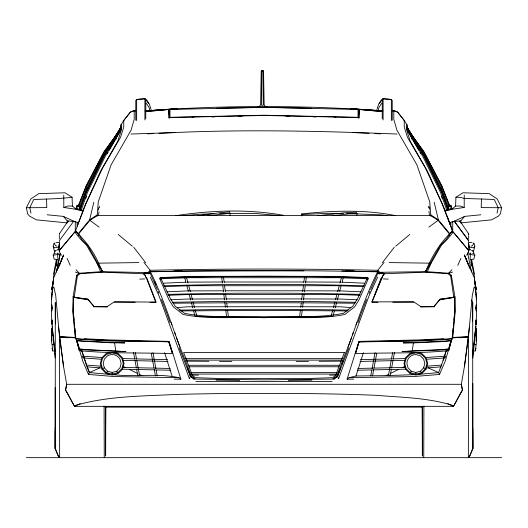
<?xml version="1.0" encoding="UTF-8"?>
<svg xmlns="http://www.w3.org/2000/svg" width="528" height="528" viewBox="0 0 528 528"><rect width="100%" height="100%" fill="white"/><g stroke="black" fill="none" stroke-linecap="round" stroke-linejoin="round"><path stroke-width="0.79" d="M59.506 335.861L59.644 457.268L58.245 455.638L55.268 448.457L55.295 302.775L55.73 305.837M105.514 407.114L105.521 456.027L105.686 406.606M105.811 406.197L105.64 455.638L105.501 406.296M169.191 118.074L168.346 111.877L168.802 109.501L264 107.375L359.205 109.501L359.66 111.877L358.816 118.074L358.03 117.322L264 115.216L169.97 117.322L169.191 118.074L169.184 110.121L168.802 109.501L145.444 111.606M422.506 406.296L422.36 455.638L422.189 406.197M423.905 406.21L423.753 457.268M453.796 297.37L450.655 275.847L448.107 273.761L425.594 272.204L425.39 271.286L425.984 270.897L427.119 271.689L448.807 273.233L451.354 275.312L454.872 296.69L454.357 314.754M55.176 387.704L55.156 448.694L58.126 455.915L59.512 457.558M55.249 427.614L55.268 448.457L55.704 445.388M468.659 247.698L468.673 243.151M472.626 321.486L472.712 302.775L471.517 299.897M55.235 430.894L55.156 448.694M135.65 110.939L134.62 110.385L130.343 112.147L123.737 120.417L121.084 124.793L120.965 131.347L117.803 141.154L100.478 171.329L84.526 206.534L77.134 226.294L77.108 222.572M382.569 111.606L359.205 109.501L358.816 110.121L358.816 118.074M230.129 215.53L229.693 211.926L220.783 212.586L197.624 215.734M450.892 222.572L450.872 226.294L443.48 206.534L427.522 171.329L410.197 141.154L407.042 131.347L406.916 124.793L404.27 120.417L397.657 112.147L393.386 110.385L392.35 110.939M444.939 211.134L452.826 209.18L464.191 207.458L464.237 195.122M468.488 457.558L469.88 455.915L472.85 448.694L472.824 383.612M98.472 210.151L98.498 207.702M79.339 206.435L79.292 209.524M80.051 206.494L78.375 206.494L78.388 205.603L86.13 185.836L103.943 151.873L119.665 130.132M77.062 209.524L77.121 205.616L79.761 204.409M79.438 209.524L79.49 206.494L87.245 186.457L105.059 152.255L112.035 142.336M260.614 104.927L261.215 71.201L262.383 70.336L263.538 71.201L264.145 104.927M74.21 297.37L77.345 275.847L79.893 273.761L102.412 272.204L102.617 271.286L102.029 270.897L100.881 271.689L79.2 273.233L76.652 275.312L73.128 296.69L72.785 311.48L75.253 337.465L76.672 340.171L82.685 360.934L88.48 374.438L114.398 376.556L178.952 377.705L180.906 379.216L174.22 379.13M73.128 296.69L73.478 297.35L73.141 311.5L75.636 337.933L76.666 339.497M444.246 210.5L452.918 208.355L455.605 206.032L455.921 197.267L460.449 197.36L464.237 198.488L481.417 198.997L481.213 207.603L501.6 207.742L500.399 213.794L498.452 216.11L491.575 219.846L460.931 222.889L459.452 221.179M381.163 277.959L371.943 302.115L381.566 278.216L383.678 274.402L383.176 273.768L379.348 273.451L377.249 271.762L379.183 273.867L379.843 272.369L380.8 272.296L425.535 271.656L440.081 245.791L446.094 239.56L452.437 230.65L441.83 203.108L425.212 167.633L407.425 137.201L404.27 127.123L404.27 120.417M430.874 216.097L429.706 201.722L416.902 164.855L396.95 130.258L393.796 119.315L393.796 110.53M51.856 323.222L52.001 319.942L52.008 324.812M475.992 310.939L476.282 304.517M476.507 299.706L476.018 294.149M470.342 254.813L470.105 258.806L470.917 260.047L472.54 259.215L473.755 259.235L474.817 255.526M83.761 210.5L75.082 208.355L72.402 206.032L72.085 197.267L65.017 192.786L38.841 193.637L30.829 198.917L26.4 207.742L27.601 213.794L29.548 216.11L36.425 219.846L67.069 222.889L67.208 220.849L63.38 216.381L47.19 214.79M353.78 379.13L347.094 379.216L349.054 377.705L413.609 376.556L439.527 374.438L445.315 360.934L451.328 340.171L452.344 338.653L452.153 337.907L468.019 336.963L468.508 336.567L472.309 295.337L474.17 286.909L475.121 287.879C478.619 309.461 475.292 331.228 472.791 352.711M473.583 350.909L475.847 326.383L474.085 344.698M476.025 334.046L476.461 328.588L476.461 341.979L475.391 350.909L472.963 350.909M476.025 340.877L476.461 335.372L474.844 335.412M51.995 305.507L52.015 309.184M97.132 216.097L98.3 201.722L111.098 164.855L131.05 130.258L134.204 119.315L134.204 110.53M452.232 337.108L452.608 333.115M452.76 331.518L453.064 328.324M453.295 325.928L453.598 322.733M453.823 320.344L454.205 316.351M452.153 337.907L452.753 337.465L455.222 311.48L454.872 296.69M475.999 308.708L476.15 307.118M475.992 309.19L476.012 305.507M51.698 294.974L53.572 278.071L63.617 254.892L58.496 267.716M98.558 215.728L98.96 211.82M99.363 207.907L99.528 206.342M144.289 274.21L143.174 273.742L102.412 272.204L102.617 271.286L97.033 263.393L86.48 245.104L80.414 239.052L74.791 232.089L59.558 250.232L59.374 251.255M472.817 357.958L473.583 350.922M469.498 326.383L464.482 366.32L461.307 384.298L462.455 389.796L453.479 406.336L74.527 406.336L65.597 390.172L66.693 384.298L63.518 366.32L59.598 337.432L61.103 336.91L75.854 337.907M79.497 348.843L79.451 349.213L85.054 349.892L126.001 351.595L85.021 349.523L79.497 348.843L76.969 340.474L84.467 341.194L124.826 342.903L110.788 342.784L77.213 340.87M80.989 350.414L79.398 350.612L76.118 338.679L110.827 340.692L168.947 341.755L172.491 353.615C141.425 352.572 110.233 353.654 79.273 350.651L76.118 338.679M59.327 234.742L59.486 233.66M301.389 316.978L302.188 310.51M302.584 307.27L303.178 302.419M303.481 299.99L304.174 294.327M304.478 291.898L305.171 286.235M305.567 283.001L306.266 277.339M299.548 317.011L300.359 310.477M300.762 307.21L301.27 303.125M301.673 299.858L302.379 294.136M302.683 291.687L303.389 285.965M303.791 282.698L304.399 277.801M405.695 367.996L405.537 369.184L357.159 370.24M450.787 340.87L448.549 349.213L442.952 349.892L401.999 351.595L412.295 350.876L413.365 342.936L443.507 341.57L450.787 340.87L451.037 340.474L443.533 341.194L403.174 342.903L413.365 342.936M464.482 366.32L468.402 337.432L468.019 336.963M472.27 305.837L472.712 302.775L472.738 448.457L469.762 455.638L468.362 457.268L468.494 335.861M59.327 241.586L59.479 240.504L73.847 221.054M55.493 446.391L55.711 444.853M53.308 280.599L53.447 279.781L51.777 289.311L53.117 283.8M59.011 246.477L59.42 244.048M51.777 289.311L53.638 278.83M370.768 375.817L371.798 370.234M372.088 368.643L375.032 352.691M372.53 375.989L373.725 369.527M374.029 367.91L376.715 353.364M388.364 375.817L391.162 360.664M391.459 359.073L392.634 352.691M390.139 375.989L391.334 369.527M391.631 367.91L392.971 360.637M393.268 359.02L394.462 352.552M51.988 294.149L51.5 299.706M53.572 274.217L56.305 259.888M58.12 250.331L59.334 243.962M56.483 265.564L56.747 264.231M56.991 260.033L53.572 276.837L53.572 281.49M59.103 249.691L59.426 248.061M56.912 263.432L57.235 261.835M56.496 271.9L60.225 253.704M472.765 354.889L473.095 353.311M56.536 266.046L56.826 264.614M56.489 271.999L60.251 253.744L59.347 251.209M475.391 350.909L475.959 348.315M497.006 213.2L498.227 207.755L494.274 199.498L481.417 198.997M379.843 272.369L377.797 270.283C301.957 268.646 226.05 268.646 150.209 270.283L148.163 272.369L143.675 272.521L102.472 271.656L87.925 245.791L81.906 239.56L78.217 233.713L89.608 219.925L93.839 202.198M376.669 110.563L378.609 104.194L381.19 100.102L382.226 99.693L382.226 118.754M406.897 128.165L407.207 126.859L406.6 126.515L407.213 126.832L406.989 124.912L406.303 124.436L406.916 124.793M474.758 246.484L473.557 251.42L472.738 251.249M423.654 367.858L424.796 363.495L423.654 359.126L420.4 355.786L415.833 354.532A9.002 8.936 89.7 0 0 406.877 363.495L408.025 367.858L411.272 371.197L415.833 372.458L420.4 371.197L423.654 367.858L425.489 368.722L426.934 363.495L425.489 358.261L421.45 354.328L415.833 352.862L410.216 354.328L406.177 358.261L404.745 363.495L406.177 368.722L410.216 372.662L415.833 374.128L421.45 372.662L425.489 368.722M78.217 233.713L75.563 230.65L78.929 235.435L78.547 234.029L89.899 220.282L97.462 215.556L430.538 215.556L438.101 220.282L449.453 234.029L449.077 235.435L449.79 233.713L452.437 230.65M331.069 316.312L332.772 309.949M333.412 307.567L334.91 302.003M335.551 299.614L337.042 294.05M337.682 291.667L339.385 285.305M340.025 282.922L341.524 277.352M333.102 315.751L334.58 310.24M335.214 307.877L336.686 302.366M337.319 300.003L338.798 294.485M339.636 291.337L341.326 285.034M341.959 282.678L343.431 277.16M451.882 338.679L448.727 350.651C417.767 353.654 386.575 352.572 355.509 353.615L359.06 341.755L417.173 340.692L451.882 338.679L448.615 350.612L447.018 350.414M446.2 350.638L441.428 365.224M62.198 258.925L62.891 256.568L59.664 264.752M259.446 106.861L260.165 105.178M383.711 274.21L384.826 273.742L425.594 272.204L425.984 270.897M446.226 350.816L443.322 360.32M347.094 379.216L358.901 341.385L417.404 339.959L443.777 338.745M349.054 377.705L355.978 375.982L363.449 352.625M355.509 353.615L359.06 341.755M445.388 356.756L444.998 357.944L426.492 359.251M79.853 209.847L86.13 191.73L103.943 155.569L121.097 126.872L103.943 155.245L86.13 191.169L79.636 209.576M80.144 210.071L86.236 192.694L103.957 156.644L121.097 127.611M81.253 210.071L87.351 192.694L105.065 156.644L121.381 129.023M357.991 322.476L360.928 314.167M54.945 243.058L54.133 243.243L53.143 246.048L54.384 247.843L58.727 247.15M351.661 337.207L348.084 347.153M352.473 334.904L353.291 332.594M356.011 324.918L356.829 322.615M336.296 377.025L337.564 376.18L340.613 367.778M341.992 363.964L343.101 360.908M146.441 278.216L144.309 273.893L145.147 272.897L147.2 272.296M187.394 367.778L190.443 376.18L189.453 378.827L159.047 295.97L150.308 277.048M85.595 198.851L86.467 196.541M79.451 208.336L80.032 206.824M86.651 189.473L87.516 187.216L86.658 189.427M348.678 348.11L337.748 376.18L333.848 379.454M79.213 208.138L80.104 205.834M363.752 306.827L366.577 299.501M75.808 209.015L77.141 205.59L78.632 205.59M78.375 206.494L86.13 186.457L103.943 152.255L120.226 129.103M361.205 313.434L363.469 307.56M440.946 366.465L438.577 372.603L439.527 374.438M58.199 268.468L58.786 266.983M374.471 295.997L383.691 273.893M379.183 273.867L379.348 273.451M369.079 293.41L370.016 291.126M370.643 289.601L378.418 271.821C303.89 270.29 229.317 270.065 154.79 271.663M457.776 265.439L460.845 258.41M367.943 278.738L366.63 279.53L357.403 299.039L352.796 306.233L343.312 313.368C317.255 318.47 290.387 315.777 264 316.793C237.613 315.777 210.745 318.47 184.688 313.368L175.204 306.233L170.597 299.039L161.377 279.53L161.733 278.738L188.767 277.715L339.233 277.715L366.274 278.744L367.844 277.662L368.326 278.612L359.185 299.435L354.671 306.834L344.916 314.464C318.364 319.843 290.908 316.523 264 317.744C237.092 316.523 209.642 319.843 183.091 314.464L173.329 306.834L168.815 299.435L159.68 278.612L160.156 277.662L187.381 276.375L264 276.25L340.619 276.375L367.844 277.662M468.97 254.681L470.362 254.456L470.963 253.123L469.366 253.341M425.594 272.204L425.535 271.656C431.257 257.743 438.827 244.682 449.453 234.029M377.692 277.048L368.953 295.97L338.547 378.827L337.564 376.18M471.517 271.999L467.775 253.704L468.653 251.209L468.468 250.193L453.215 232.089L447.586 239.052L441.52 245.104L430.973 263.393L427.106 272.23L426.353 271.339M88.48 374.438L89.43 372.603L99.739 367.864M377.606 271.821C364.459 297.653 356.492 325.703 345.84 352.579L336.646 376.18L332.191 379.13L264 379.843L195.822 379.13L191.36 376.18L182.16 352.579C171.501 325.703 163.561 297.64 150.401 271.821L149.589 271.821L157.364 289.601M447.803 403.616L453.479 406.336L462.409 390.179L461.307 384.298L66.693 384.298L65.545 389.796L74.527 406.336L80.203 403.616M473.055 243.058L473.873 243.243L472.534 245.645L471.062 246.147M107.237 153.826L108.042 152.42M109.25 150.315L121.341 129.221M379.493 103.376L382.813 98.729L391.34 99.462L391.347 120.523M113.546 140.514L114.365 139.115M115.665 139.649L116.503 138.23M54.166 253.414L53.097 255.209L57.644 254.456L59.275 254.714M103.943 155.615L121.097 126.898M451.341 339.497L452.371 337.933L454.872 311.5L454.674 297.152L453.988 296.927M59.459 233.686L67.597 221.694M109.329 146.883L110.722 144.87M112.966 141.009L113.896 139.689M109.804 146.302L110.735 144.982M430.973 263.393L425.535 271.656M106.55 372.662L112.167 374.128L117.784 372.662L121.823 368.722L123.262 363.495L121.823 358.261L117.784 354.328L112.167 352.862L106.55 354.328L102.511 358.261L101.079 363.495L102.511 368.722L106.55 372.662L107.6 371.197L112.167 372.458L116.728 371.197L119.981 367.858L121.123 363.495L119.981 359.126A9.049 8.983 -88.6 0 0 107.6 355.786L104.353 359.126L103.204 363.495L104.353 367.858L107.6 371.197M410.216 372.662L411.272 371.197M382.312 262.733L394.324 247.216M123.737 120.595L130.343 112.147L134.62 110.385M377.797 270.283L384.087 262.396M372.286 301.884L413.563 301.759L420.994 306.689L434.042 306.445L439.936 299.218L451.348 297.693M466.514 255.242L467.755 253.744L468.626 251.262L468.448 250.232L453.242 232.023L451.73 231.376M59.539 250.193L74.758 232.016L76.276 231.37M101.647 271.339L100.894 272.23L97.033 263.393M449.321 222.625L453.262 221.648L460.805 220.849L464.627 216.381L480.817 214.79M67.069 222.889L68.548 221.179M434.042 306.445L440.332 299.218L454.674 297.152M448.107 273.761L451.928 269.722M74.527 406.336L75.484 405.412C107.712 395.98 141.893 396.224 175.184 394.482C204.778 393.624 234.392 393.393 264 393.439C301.429 393.367 338.864 393.763 376.259 395.32C401.742 397.492 427.944 397.643 452.522 405.412L453.479 406.336M148.163 272.369L148.823 273.867L150.757 271.762L148.652 273.451L144.824 273.768M76.098 338.857L84.335 339.715L110.708 340.923L168.947 341.755M395.736 246.206L409.741 234.505M169.184 110.121L169.97 109.487L169.97 117.322M341.972 360.472L341.095 361.145L319.084 361.297M450.655 275.847L451.354 275.312M428.894 227.152L438.101 220.282M89.608 219.925L97.099 214.949M333.109 379.13L335.023 377.863M455.921 197.267L462.99 192.786L489.159 193.637L497.178 198.917L501.6 207.742M121.084 124.793L121.697 124.436L121.011 124.912L120.793 126.832L121.407 126.515L120.793 126.859L121.11 128.165M383.678 274.402L384.826 273.742M257.387 106.682L257.954 106.366M262.957 71.518L263.538 71.201L262.383 70.336L261.215 71.201L261.796 71.518M355.978 375.982L386.074 375.632L389.017 374.18M390.489 373.448L398.587 369.442M402.263 367.62L404.474 366.524M145.781 103.501L146.81 103.91L149.398 108.115L149.398 110.576M102.511 368.722L104.353 367.858M136.66 120.523L136.66 99.462L145.187 98.729L148.513 103.376M453.262 221.648L464.627 216.381M472.639 253.519L473.814 253.011L472.844 250.602L471.583 250.417M56.08 242.365L59.73 242.609M136.66 99.462L145.187 98.729M136.165 100.274L135.775 100.419L135.775 120.259M63.769 195.122L63.815 207.458L67.927 206.019L72.402 206.032M134.204 111.144L134.62 110.999M73.643 314.754L73.333 297.152L74.019 296.927M448.807 273.233L452.549 272.052M73.333 297.152L88.07 299.218L93.958 306.445L107.006 306.689L114.444 301.759L156.057 302.115L146.837 277.959M379.817 273.715L382.853 272.897L383.176 273.768M109.936 352.513L106.234 353.483L101.891 357.713L100.307 363.495L101.891 369.277L106.234 373.507L112.167 375.058L118.1 373.507L122.437 369.277L124.034 363.495L122.437 357.713L118.1 353.483L114.391 352.513M413.609 352.513L409.9 353.483L405.563 357.713L403.979 363.495L405.563 369.277L409.9 373.507L415.833 375.058L421.766 373.507L426.109 369.277L427.7 363.495L426.109 357.713L421.766 353.483L418.064 352.513M55.262 251.249L54.45 251.42L53.242 246.484M57.196 249.724L59.743 249.744M454.522 297.35L440.365 299.818L439.936 299.218M56.423 250.417L55.156 250.602L54.186 253.011L55.361 253.519M468.277 242.609L471.92 242.365M468.257 249.744L470.804 249.724M175.58 215.708C211.16 210.276 247.711 208.897 283.259 215.266M207.841 215.728L229.68 213.365M332.277 215.708L348.242 213.959L356.941 213.655L356.941 215.114M451.638 232.28L453.215 232.089M448.503 348.843L442.979 349.523L412.295 350.876M317.83 215.675L347.596 212.533L356.294 212.236L356.941 213.655M452.753 337.465L468.508 336.567M301.772 215.959L301.752 213.906C332.871 210.606 364.828 209.418 395.644 215.662M145.583 111.58L177.474 108.649L145.075 110.906C224.189 105.079 303.811 105.138 382.932 110.873L350.533 108.649L382.424 111.58M183.282 215.688L200.152 214.229L213.847 213.748M55.143 351.899C52.582 330.693 49.467 309.184 52.879 287.879L53.83 286.909L55.697 295.337L59.499 336.567L75.253 337.465M59.598 337.432L68.937 337.735M418.348 374.339L438.577 372.603L428.267 367.864M426.914 367.924L441.355 366.835M427.112 366.161L441.85 365.066M177.289 307.593L187.453 306.801L264 306.669L340.547 306.801L350.717 307.593M426.697 357.489L445.579 356.156M145.583 110.959L177.474 108.649M180.536 310.946C236.135 310.418 291.865 310.418 347.464 310.946M179.223 310.141C235.561 309.038 292.03 309.098 348.374 310.114M147.418 133.848L153.173 133.584M158.928 133.32C238.253 129.05 317.684 130.898 397.016 134.026M160.156 277.662L160.413 277.926C229.416 275.768 298.591 275.768 367.594 277.926M163.693 283.193L185.816 282.19M163.693 285.787C230.512 283.846 297.495 283.846 364.313 285.787M166.967 291.832L187.453 290.908L223.588 290.796M167.785 294.393C231.884 292.736 296.122 292.736 360.215 294.393M171.065 299.772L187.453 299.033L224.413 298.921M172.702 302.293C233.534 301 294.472 301 355.298 302.293M459.063 337.735L468.402 337.432M72.085 197.267C59.446 198.838 46.57 199.036 33.726 199.498L29.773 207.755L30.994 213.2M164.188 286.658L188.767 285.721L339.233 285.721L363.818 286.658M168.287 295.291L188.767 294.505L339.233 294.505L359.72 295.291M173.204 303.224C233.706 302.597 294.294 302.584 354.803 303.23M359.278 341.979L417.298 340.923L443.665 339.715L451.902 338.857M219.49 213.543L256.001 213.569L280.817 215.681M150.044 302.326L156.057 302.115M386.074 375.632L415.107 374.616M130.99 134.026L175.369 132.561M139.722 279.107L144.745 278.936M404.963 367.435L357.733 368.458M405.629 358.578L360.505 359.647M405.405 360.353L360.017 361.436M192.08 117.473L193.71 117.427M211.695 116.952L214.962 116.866M168.835 117.559L264 115.474L359.165 117.559M332.449 316.371C286.829 317.717 241.171 317.717 195.551 316.371M150.691 271.458L158.288 271.293M173.903 270.943L182.12 270.758M150.401 271.821L186.226 271.029L303.91 270.831M216.625 108.214L264 107.336L311.375 108.214M238.663 116.417L241.936 116.358M78.547 234.029C86.724 242.689 93.806 252.127 98.637 263.162L138.772 262.574M420.598 306.973L434.57 306.788M288.275 380.391L311.883 380.14M308.484 361.376L296.168 361.416M329.512 375.144L335.993 375.098M332.112 381.553L195.888 381.553M187.453 282.117L222.77 282.011M392.74 302.247L413.582 302.174M185.585 358.651L342.415 358.651M186.397 360.129L341.603 360.129M188.272 365.27L339.728 365.27M189.136 366.755L338.87 366.755M191.004 372.583L336.996 372.583M191.004 374.068L336.996 374.068M455.605 206.032L460.079 206.019L464.191 207.458M449.381 205.59L450.886 205.616L452.199 209.015M447.955 206.494L449.632 206.494L449.618 205.603L441.87 185.836L424.057 151.873L408.335 130.132M224.413 282.011L303.593 282.011M225.238 290.789L303.593 290.796M226.063 298.921L301.943 298.921M51.539 335.412L53.156 335.372M51.975 334.046L51.539 328.588L51.539 341.979L52.107 344.672L53.724 344.672M474.276 344.672L475.893 344.672M52.041 348.315L52.609 350.909L55.037 350.909M105.079 407.147L422.928 407.147M26.4 457.664L501.6 457.664M231.832 361.416L219.523 361.376M178.952 377.705C157.45 372.973 134.759 377.296 112.9 374.616M305.237 282.011L340.547 282.117M304.418 290.796L340.547 290.908L361.033 291.832M303.593 298.921L340.547 299.033L356.941 299.772M114.424 302.168L135.26 302.247M343.299 213.404L327.809 213.325L301.772 214.513L301.752 213.906M346.559 213.424L382.001 214.942L387.658 215.721M208.923 361.297L186.905 361.145L186.028 360.472M170.273 368.458L123.037 367.435M170.848 370.24L122.463 369.184L122.305 367.996M192.007 375.098L198.488 375.144M216.117 380.14L239.725 380.391M167.495 359.647L122.377 358.578M167.99 361.436L122.608 360.353M93.43 306.788L107.402 306.973M389.228 262.574L429.37 263.162M286.07 116.358L289.337 116.417M377.315 271.458L369.719 271.293M345.886 270.758L354.11 270.943M341.755 270.877L373.217 271.663M313.045 116.866L316.312 116.952M334.297 117.427L335.927 117.473M26.4 207.742L46.794 207.603L46.583 198.997M383.262 278.936L388.278 279.107M371.943 302.115L377.956 302.326M86.645 366.835L101.086 367.924M86.15 365.066L100.888 366.161M342.19 282.19L364.313 283.193M352.638 132.561L369.079 133.32M374.834 133.584L380.589 133.848M84.223 338.745L110.596 339.959L169.099 341.385L180.906 379.216M82.421 356.156L101.31 357.489M350.533 108.649L382.424 110.959M382.813 98.729L391.34 99.462M101.515 359.251L83.008 357.944L82.619 356.756M469.28 247.15L473.629 247.843L474.863 246.048L473.873 243.243M470.362 254.456L474.903 255.209L473.84 253.414M87.146 366.696L89.43 372.603L109.659 374.339M67.208 220.849L74.745 221.648L78.685 222.625M74.791 232.089L76.369 232.28M76.659 297.693L88.07 299.218M58.641 253.341L57.044 253.123L57.644 254.456M63.815 207.458L75.174 209.18L83.068 211.134M73.478 297.35L87.641 299.818L87.668 299.218L93.958 306.445M145.147 272.897L148.183 273.715M380.8 272.296L382.853 272.897M75.451 272.052L79.893 273.761M56.938 246.147L55.466 245.645L54.133 243.243M393.386 110.999L393.796 111.144M391.842 100.274L392.231 100.419L392.231 120.259M393.386 110.385L397.657 112.147L404.27 120.595M448.239 204.409L450.866 205.59L450.952 209.524M63.38 216.381L74.745 221.648M382.226 103.501L381.19 103.91L378.609 108.115L378.609 110.576M123.532 366.524L125.737 367.62M129.419 369.442L137.518 373.448M138.989 374.18L141.933 375.632M266.798 106.366L267.373 106.682M143.174 273.742L144.329 274.402M160.063 278.738L161.377 279.53M264.587 105.178L265.313 106.861M160.413 277.926L161.733 278.738M190.443 376.18L191.717 377.025M192.984 377.863L194.898 379.13M430.907 214.949L438.392 219.925L449.79 233.713M89.899 220.282L99.112 227.152M76.652 275.312L77.345 275.847M358.816 110.121L358.03 109.487L358.03 117.322M59.499 336.567L59.987 336.963M118.259 234.505L132.271 246.206M194.159 379.454L190.258 376.18L179.322 348.11M76.072 269.722L79.2 273.233M60.251 253.744L61.492 255.242M143.913 262.39L150.209 270.283M133.69 247.216L145.688 262.733M454.159 221.054L468.521 240.504L468.679 241.586M454.159 221.093L468.521 240.544M420.4 371.197L421.45 372.662M116.728 371.197L117.784 372.662M407.774 129.103L424.057 152.255L441.87 186.457L449.632 206.494M414.11 139.689L422.948 152.255L440.761 186.457L448.516 206.494L448.562 209.524M417.272 144.982L418.202 146.302M417.285 144.87L418.678 146.883M460.383 221.668L468.547 233.693L468.679 234.742L468.521 233.66M448.16 209.847L441.87 191.763L424.057 155.569L406.903 126.898L424.057 155.245L441.87 191.169L448.364 209.576M406.903 126.872L424.057 155.569M406.91 127.611L424.05 156.644L441.764 192.694L447.863 210.071M406.626 129.023L422.935 156.644L440.649 192.694L446.747 210.071M411.503 138.23L412.342 139.649M413.635 139.115L414.454 140.514M406.659 129.221L418.75 150.315M419.958 152.42L420.763 153.826M144.309 273.893L146.388 278.098L155.714 301.884M98.637 263.162L102.472 271.656M366.274 278.744L366.63 279.53M154.79 281.747L156.136 284.737M67.162 258.403L70.224 265.439M148.652 273.451L148.823 273.867M157.984 291.126L158.921 293.41M469.504 267.716L464.383 254.892L474.434 278.071L476.309 294.974M468.336 264.752L465.109 256.568L465.802 258.925M469.214 266.983L469.801 268.468M441.349 189.427L440.491 187.202L441.355 189.473M86.46 364.927L81.774 350.816M87.054 366.465L89.43 372.603M86.572 365.224L81.8 350.638M447.909 205.834L448.793 208.138M161.423 299.501L164.254 306.827M164.538 307.56L166.802 313.434M447.982 206.824L448.556 208.336M441.533 196.541L442.405 198.851M447.13 216.117L452.72 231.409L452.72 221.595M179.916 347.153L176.339 337.207M171.171 322.615L171.989 324.918M174.709 332.594L175.527 334.904M167.079 314.167L170.016 322.476M168.729 341.979L172.491 353.615M164.558 352.618L172.029 375.982M102.029 270.897L102.412 272.204M53.196 255.526L54.245 259.235L55.46 259.215L57.083 260.047L57.902 258.799L57.664 254.813M186.476 277.352L187.975 282.922M188.615 285.305L190.318 291.667M190.958 294.05L192.449 299.614M193.09 302.003L194.588 307.567M195.228 309.949L196.931 316.312M184.569 277.16L186.047 282.678M186.674 285.034L188.364 291.337M189.209 294.485L190.687 300.003M191.321 302.366L192.793 307.877M193.426 310.24L194.905 315.751M474.883 283.8L476.223 289.311L474.56 279.781M151.338 110.563L149.398 104.194L146.81 100.102L145.781 99.693L145.781 118.754M434.168 202.198L438.392 219.925M471.181 264.614L471.471 266.046M54.905 353.298L55.235 354.908M468.58 248.061L468.904 249.691M471.016 260.033L474.434 276.837L474.434 281.49M470.771 261.835L471.095 263.432M471.26 264.231L471.517 265.564M468.673 243.962L469.887 250.331M471.702 259.888L474.434 274.217M152.968 352.691L155.912 368.643M156.202 370.234L157.232 375.817M151.292 353.364L153.978 367.91M154.275 369.527L155.47 375.989M135.373 352.691L136.547 359.073M136.844 360.664L139.636 375.817M133.538 352.552L134.732 359.02M135.029 360.637L136.376 367.91M136.673 369.527L137.867 375.989M474.368 278.83L476.223 289.311M468.587 244.048L468.996 246.477M472.303 445.388L472.738 448.457L472.626 428.162M114.642 342.936L115.705 350.876M63.518 366.32L58.502 326.383M223.608 277.801L224.215 282.698M224.618 285.965L225.324 291.687M225.628 294.136L226.334 299.858M226.736 303.125L227.238 307.21M227.641 310.477L228.452 317.011M221.734 277.339L222.433 283.001M222.829 286.235L223.529 291.898M223.826 294.327L224.525 299.99M224.822 302.419L225.423 307.27M225.819 310.51L226.618 316.978M55.183 357.958L52.16 326.383M428.479 206.342L428.637 207.907M428.96 211.035L429.449 215.728M51.856 307.118L52.008 308.708M73.795 316.351L74.177 320.344M74.408 322.733L74.712 325.928M74.936 328.324L75.247 331.518M75.398 333.115L75.775 337.108M51.539 335.372L51.975 340.877M52.107 344.672L52.609 350.909M460.805 220.849L460.931 222.889M51.724 304.517L52.015 310.939M448.714 209.524L448.668 206.435M429.495 206.89L429.521 209.332M472.85 448.694L472.758 428.432M104.247 457.268L104.095 406.21M55.295 302.775L55.381 323.915M422.314 406.606L422.486 456.027L422.492 407.114M59.341 247.698L59.334 243.151M144.896 119.935L144.89 98.868M468.679 235.554L468.679 238.94M415.833 372.458L415.833 374.128M383.11 98.868L383.11 119.935M123.737 120.417L123.737 127.123L120.575 137.201L102.788 167.633L86.17 203.108L75.286 231.403L75.286 221.595M112.167 372.458L112.167 374.128M59.327 235.554L59.327 238.94M261.796 70.891L261.485 105.263L263.267 105.263L262.957 70.891L261.796 70.891M476.15 323.202L475.999 324.793L476.005 319.942L476.15 323.202M344.401 352.565L335.597 375.514L332.455 377.692L303.897 378.629L224.11 378.629L195.545 377.692L192.416 375.514L183.605 352.565L344.401 352.565M450.866 205.59L450.49 206.177L450.886 205.616M107.012 150.242L105.62 152.255L107.012 150.269M77.517 206.177L77.121 205.616L77.517 206.177M422.387 152.255L420.994 150.269L422.387 152.255"/></g></svg>
